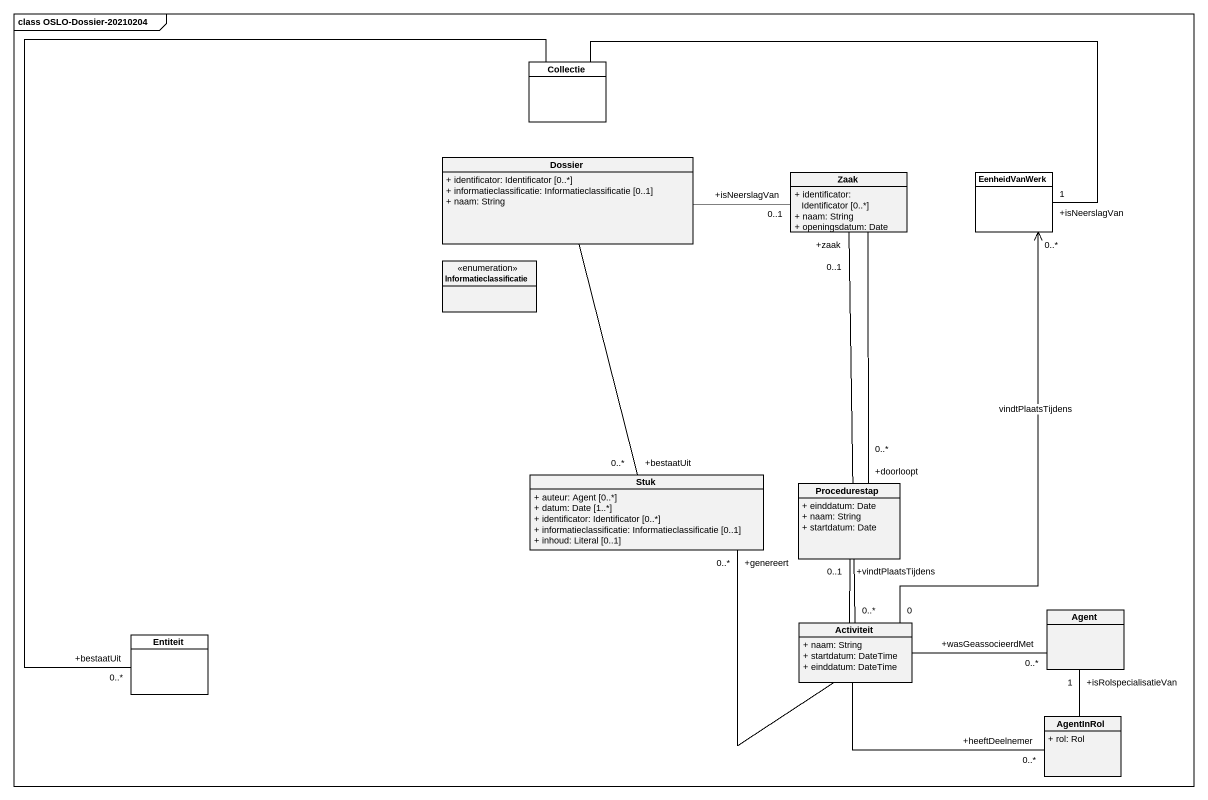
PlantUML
@startuml
mainframe class OSLO-Dossier-20210204
hide circle
hide empty members
skinparam classAttributeIconSize 0
class Collectie #FFFFFF
class Dossier {
  + identificator: Identificator [0..*]
  + informatieclassificatie: Informatieclassificatie [0..1]
  + naam: String
}
class Zaak {
  + identificator: Identificator [0..*]
  + naam: String
  + openingsdatum: Date
}
class EenheidVanWerk #FFFFFF
enum Informatieclassificatie
class Stuk {
  + auteur: Agent [0..*]
  + datum: Date [1..*]
  + identificator: Identificator [0..*]
  + informatieclassificatie: Informatieclassificatie [0..1]
  + inhoud: Literal [0..1]
}
class Procedurestap {
  + einddatum: Date
  + naam: String
  + startdatum: Date
}
class "Agent" as Agent_
class Entiteit #FFFFFF
class Activiteit {
  + naam: String
  + startdatum: DateTime
  + einddatum: DateTime
}
class AgentInRol {
  + rol: Rol
}
Collectie -right- "+isNeerslagVan\n1" EenheidVanWerk
Collectie -- "+bestaatUit\n0..*" Entiteit
Dossier -right- "+isNeerslagVan\n0..1" Zaak
Dossier -- "+bestaatUit\n0..*" Stuk
Zaak -- "+doorloopt\n0..*" Procedurestap
Activiteit "0..*" -up- "+zaak\n0..1" Zaak
Activiteit "0" -up-> "0..*" EenheidVanWerk : vindtPlaatsTijdens
Activiteit -up- "+genereert\n0..*" Stuk
Activiteit -up- "+vindtPlaatsTijdens\n0..1" Procedurestap
Activiteit -right- "+wasGeassocieerdMet\n0..*" Agent_
Activiteit -right- "+heeftDeelnemer\n0..*" AgentInRol
AgentInRol -up- "+isRolspecialisatieVan\n1" Agent_
@enduml
